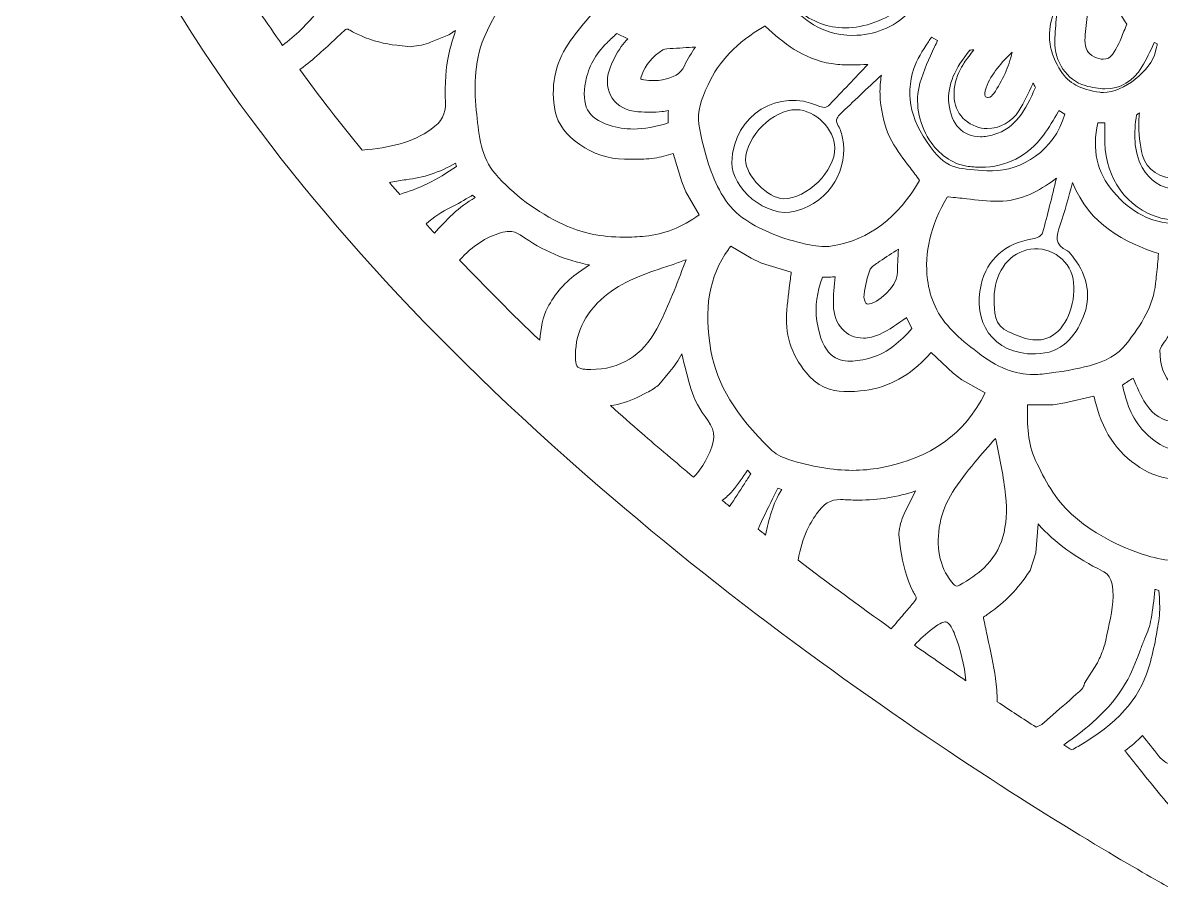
# Model space of a CAD drawing. Extents: x 12 to 8996, y -931 to -69.
# Drawn here: x 3443.6 to 3926.4, y -931.4 to -563.5 of the extents above; entities that cross this region are included whole.
import ezdxf

# ---------------------------------------------------------------- set-up
doc = ezdxf.new("R2010")
doc.units = 0
doc.header["$MEASUREMENT"] = 0
doc.layers.add('Layer 1', color=7, linetype='Continuous')

msp = doc.modelspace()

# ---------------------------------------------------------------- linework, layer by layer
at = {"layer": 'Layer 1', "lineweight": 0}
for points, knots in [([(4347.1, -136.52), (4305.12, -92.73), (4246.98, -68.61), (4183.41, -68.61), (4127.01, -68.61), (4070.99, -87.62), (4025.65, -122.14), (3978.88, -157.75), (3946.64, -207.02), (3932, -265.08), (3917.36, -207.03), (3885.12, -157.77), (3838.34, -122.15), (3793.01, -87.64), (3736.98, -68.62), (3680.59, -68.61), (3680.59, -68.61), (3680.54, -68.61), (3680.54, -68.61), (3616.99, -68.61), (3558.87, -92.72), (3516.89, -136.51), (3468.95, -186.52), (3443.61, -260.36), (3443.61, -350.03), (3443.61, -422.61), (3469.29, -498.34), (3519.94, -575.11), (3560.37, -636.41), (3616.73, -698.52), (3687.45, -759.71), (3807.78, -863.84), (3929.71, -930.15), (3930.92, -930.81), (3930.92, -930.81), (3932, -931.39), (3932, -931.39), (3932, -931.39), (3933.07, -930.81), (3933.07, -930.81), (3934.29, -930.15), (4056.22, -863.84), (4176.55, -759.71), (4247.27, -698.52), (4303.63, -636.41), (4344.06, -575.11), (4394.71, -498.34), (4420.39, -422.61), (4420.39, -350.03), (4420.39, -260.37), (4395.05, -186.54), (4347.1, -136.52)], [0, 0, 0, 0, 1, 1, 1, 2, 2, 2, 3, 3, 3, 4, 4, 4, 5, 5, 5, 6, 6, 6, 7, 7, 7, 8, 8, 8, 9, 9, 9, 10, 10, 10, 11, 11, 11, 12, 12, 12, 13, 13, 13, 14, 14, 14, 15, 15, 15, 16, 16, 16, 17, 17, 17, 17]), ([(3795.63, -568.9), (3788.66, -568.9), (3782.06, -566.83), (3777.04, -563.07), (3776.07, -562.34), (3775.09, -561.64), (3774.11, -560.94), (3769.45, -557.63), (3765.42, -554.77), (3764.13, -549.74), (3759.69, -532.51), (3763.02, -519.41), (3774.3, -509.68), (3777, -507.35), (3780.63, -505.72), (3784.48, -503.99), (3785.1, -503.71), (3785.73, -503.42), (3786.37, -503.13), (3786.37, -503.13), (3787.84, -505.62), (3787.84, -505.62), (3787.01, -506.2), (3786.18, -506.78), (3785.35, -507.35), (3780.89, -510.44), (3776.28, -513.63), (3772.24, -517.53), (3766.59, -522.99), (3763.42, -531.27), (3763.77, -539.69), (3764.09, -547.32), (3767.23, -554.11), (3772.39, -558.32), (3778.37, -563.19), (3785.12, -565.67), (3792.43, -565.67), (3796.51, -565.67), (3800.72, -564.88), (3804.97, -563.32), (3809.12, -561.8), (3812.91, -559.65), (3816.58, -557.57), (3816.9, -557.39), (3817.21, -557.21), (3817.53, -557.04), (3817.53, -557.04), (3818.98, -559.5), (3818.98, -559.5), (3812.91, -565.51), (3804.57, -568.9), (3795.63, -568.9)], [0, 0, 0, 0, 1, 1, 1, 2, 2, 2, 3, 3, 3, 4, 4, 4, 5, 5, 5, 6, 6, 6, 7, 7, 7, 8, 8, 8, 9, 9, 9, 10, 10, 10, 11, 11, 11, 12, 12, 12, 13, 13, 13, 14, 14, 14, 15, 15, 15, 16, 16, 16, 17, 17, 17, 17]), ([(3639.3, -569.75), (3646.61, -552.71), (3655.61, -542.49), (3668.16, -537.13), (3668.16, -537.13), (3673.37, -546.29), (3673.37, -546.29), (3673.37, -546.29), (3676.35, -550.34), (3676.35, -550.34), (3676.35, -550.34), (3685.08, -559.69), (3685.08, -559.69), (3684.62, -560.23), (3684.16, -560.77), (3683.7, -561.32), (3680.67, -564.86), (3677.55, -568.53), (3674.88, -572.56), (3669.23, -581.09), (3667.34, -591), (3669.39, -601.23), (3671.53, -611.83), (3685.25, -621.24), (3698.77, -621.37), (3698.77, -621.37), (3700.16, -621.38), (3700.16, -621.38), (3701.18, -621.4), (3702.19, -621.41), (3703.21, -621.41), (3705.46, -621.41), (3708.42, -621.35), (3711.39, -620.93), (3714.17, -620.53), (3716.83, -619.78), (3719.4, -619.02), (3719.4, -619.02), (3723.03, -630.92), (3723.03, -630.92), (3723.03, -630.92), (3724.76, -635.28), (3724.76, -635.28), (3724.76, -635.28), (3730.48, -644.97), (3730.48, -644.97), (3723.1, -650.25), (3715.59, -653.2), (3707.6, -653.99), (3704.48, -654.3), (3701.45, -654.46), (3698.6, -654.46), (3688.96, -654.46), (3680.57, -652.71), (3672.94, -649.13), (3661.56, -643.78), (3651.79, -636.5), (3643.89, -627.48), (3638.03, -620.78), (3637.06, -611.5), (3636.11, -602.45), (3635.06, -592.4), (3634.62, -580.66), (3639.3, -569.75)], [0, 0, 0, 0, 1, 1, 1, 2, 2, 2, 3, 3, 3, 4, 4, 4, 5, 5, 5, 6, 6, 6, 7, 7, 7, 8, 8, 8, 9, 9, 9, 10, 10, 10, 11, 11, 11, 12, 12, 12, 13, 13, 13, 14, 14, 14, 15, 15, 15, 16, 16, 16, 17, 17, 17, 18, 18, 18, 19, 19, 19, 20, 20, 20, 21, 21, 21, 21]), ([(3544.26, -559.2), (3541.17, -554.51), (3538.16, -549.8), (3535.26, -545.1), (3536.45, -545.05), (3537.62, -545.03), (3538.78, -545.03), (3548.44, -545.03), (3557.6, -546.78), (3566.79, -550.39), (3569.13, -551.31), (3570.64, -552.47), (3570.94, -553.57), (3571.22, -554.62), (3570.54, -556.28), (3569.07, -558.13), (3564.3, -564.13), (3559.16, -569.16), (3553.75, -573.13), (3550.22, -568.09), (3547.09, -563.5), (3544.26, -559.2)], [0, 0, 0, 0, 1, 1, 1, 2, 2, 2, 3, 3, 3, 4, 4, 4, 5, 5, 5, 6, 6, 6, 7, 7, 7, 7]), ([(3911.84, -564.07), (3911.41, -565.09), (3910.99, -566.13), (3910.57, -567.16), (3909.11, -570.79), (3907.73, -574.21), (3905.72, -576.95), (3904.72, -578.32), (3903.44, -578.99), (3901.8, -578.99), (3900.62, -578.99), (3899.28, -578.63), (3897.93, -577.95), (3895.16, -576.56), (3893.97, -574.41), (3894.06, -570.98), (3894.15, -567.63), (3894.6, -564.21), (3895.04, -560.91), (3895.12, -560.32), (3895.16, -560.02), (3896.83, -559.08), (3900.35, -557.1), (3903.29, -554.46), (3906.11, -551.84), (3907.18, -556.58), (3909.05, -560.55), (3911.84, -564.07)], [0, 0, 0, 0, 1, 1, 1, 2, 2, 2, 3, 3, 3, 4, 4, 4, 5, 5, 5, 6, 6, 6, 7, 7, 7, 8, 8, 8, 9, 9, 9, 9]), ([(3883.95, -584.15), (3878.79, -576.16), (3877.68, -568.87), (3880.45, -560.3), (3880.45, -560.3), (3881.98, -560.53), (3881.98, -560.53), (3881.97, -560.62), (3881.96, -560.72), (3881.95, -560.81), (3881.67, -564.21), (3881.37, -567.72), (3881.28, -571.25), (3881.07, -580.12), (3886.36, -587.91), (3894.14, -590.18), (3897.2, -591.08), (3899.92, -591.52), (3902.46, -591.52), (3909.16, -591.52), (3914.46, -588.4), (3918.2, -582.27), (3920.16, -579.06), (3921.71, -575.65), (3923.2, -572.35), (3923.27, -572.2), (3923.33, -572.06), (3923.4, -571.91), (3923.87, -572.12), (3924.34, -572.33), (3924.73, -572.52), (3924.61, -573.1), (3924.43, -573.83), (3924.26, -574.5), (3924.26, -574.5), (3923.96, -575.75), (3923.96, -575.75), (3922.02, -583.88), (3910.28, -593.14), (3901.93, -593.14), (3901.41, -593.14), (3900.9, -593.11), (3900.42, -593.03), (3891.96, -591.75), (3887.19, -589.18), (3883.95, -584.15)], [0, 0, 0, 0, 1, 1, 1, 2, 2, 2, 3, 3, 3, 4, 4, 4, 5, 5, 5, 6, 6, 6, 7, 7, 7, 8, 8, 8, 9, 9, 9, 10, 10, 10, 11, 11, 11, 12, 12, 12, 13, 13, 13, 14, 14, 14, 15, 15, 15, 15]), ([(3561.05, -583.39), (3561.2, -583.27), (3561.36, -583.16), (3561.51, -583.05), (3566.92, -579.12), (3571.78, -574.5), (3576.47, -570.04), (3576.47, -570.04), (3578.86, -567.78), (3578.86, -567.78), (3580.39, -566.35), (3580.95, -566.19), (3581.11, -566.19), (3581.31, -566.19), (3581.75, -566.33), (3582.38, -566.7), (3583.76, -567.53), (3585.3, -568.3), (3587.21, -569.13), (3591.97, -571.21), (3597.02, -572.54), (3602.22, -573.08), (3602.22, -573.08), (3608.04, -573.69), (3608.04, -573.69), (3608.04, -573.69), (3608.43, -573.61), (3608.43, -573.61), (3611.33, -573.4), (3614.06, -572.78), (3616.55, -571.78), (3616.55, -571.78), (3624.27, -568.66), (3624.27, -568.66), (3624.27, -568.66), (3624.72, -568.34), (3624.72, -568.34), (3625.57, -567.72), (3626.38, -567.2), (3627.18, -566.75), (3626.07, -570.03), (3625.05, -573.39), (3624.28, -576.85), (3622.99, -582.58), (3622.54, -589.12), (3622.88, -597.45), (3623.07, -602.16), (3621.32, -605.4), (3616.85, -608.63), (3608.78, -614.44), (3599.57, -616.44), (3587.54, -617.54), (3578.11, -606.08), (3569.22, -594.62), (3561.05, -583.39)], [0, 0, 0, 0, 1, 1, 1, 2, 2, 2, 3, 3, 3, 4, 4, 4, 5, 5, 5, 6, 6, 6, 7, 7, 7, 8, 8, 8, 9, 9, 9, 10, 10, 10, 11, 11, 11, 12, 12, 12, 13, 13, 13, 14, 14, 14, 15, 15, 15, 16, 16, 16, 17, 17, 17, 18, 18, 18, 18]), ([(3717.26, -606), (3711.95, -607.75), (3707.15, -608.6), (3702.66, -608.6), (3699.03, -608.6), (3695.62, -608.06), (3692.23, -606.95), (3683.12, -603.97), (3680.34, -598.76), (3682.32, -588.37), (3683.49, -582.28), (3686.53, -576.78), (3691.36, -572.04), (3692.73, -570.7), (3694.12, -569.39), (3695.53, -568.07), (3695.53, -568.07), (3700.15, -570.34), (3700.15, -570.34), (3699.2, -571.37), (3698.28, -572.46), (3697.43, -573.66), (3695.2, -576.82), (3693.45, -580.23), (3692.37, -583.51), (3690.92, -587.94), (3691.34, -592.21), (3693.56, -595.52), (3695.82, -598.89), (3699.7, -600.93), (3704.48, -601.28), (3706.5, -601.42), (3708.18, -601.49), (3709.74, -601.49), (3711.48, -601.49), (3713.06, -601.41), (3714.56, -601.23), (3715.53, -601.12), (3716.47, -600.95), (3717.4, -600.75), (3717.38, -600.95), (3717.36, -601.14), (3717.35, -601.34), (3717.23, -602.92), (3717.23, -604.48), (3717.26, -606)], [0, 0, 0, 0, 1, 1, 1, 2, 2, 2, 3, 3, 3, 4, 4, 4, 5, 5, 5, 6, 6, 6, 7, 7, 7, 8, 8, 8, 9, 9, 9, 10, 10, 10, 11, 11, 11, 12, 12, 12, 13, 13, 13, 14, 14, 14, 15, 15, 15, 15]), ([(3786.99, -658.18), (3786.02, -658.35), (3784.95, -658.44), (3783.8, -658.44), (3780.34, -658.44), (3776.65, -657.64), (3774.17, -657.05), (3763.9, -654.59), (3755.63, -651.04), (3748.88, -646.2), (3741.08, -640.61), (3737.34, -631.97), (3734.46, -623.47), (3732.72, -618.32), (3731.34, -612.61), (3730.36, -606.48), (3729.53, -601.29), (3731.21, -596.26), (3734.19, -589.83), (3738.86, -579.78), (3746.41, -571.91), (3757.97, -565.06), (3758.07, -565), (3758.17, -564.97), (3758.28, -564.97), (3758.38, -564.97), (3758.52, -564.99), (3758.64, -565.11), (3765.75, -571.86), (3774.62, -579.02), (3786.53, -580.87), (3788.82, -581.23), (3791.28, -581.39), (3794.27, -581.39), (3796.23, -581.39), (3798.23, -581.33), (3800.3, -581.25), (3800.3, -581.25), (3801.85, -581.2), (3801.85, -581.2), (3801.9, -581.2), (3801.95, -581.19), (3802, -581.18), (3796.47, -587.02), (3791.18, -592.6), (3785.9, -598.16), (3784.31, -599.84), (3782.77, -599.61), (3780.69, -598.68), (3764.95, -591.64), (3744.8, -601.74), (3744.32, -622.87), (3744.09, -633.42), (3758.69, -646.65), (3771.21, -643.46), (3786.53, -639.56), (3793.88, -624.56), (3791.22, -612.47), (3790.83, -610.68), (3790.41, -608.77), (3789.45, -607.26), (3788.19, -605.28), (3788.62, -603.82), (3790.06, -602.45), (3795.85, -596.92), (3801.71, -591.38), (3807.7, -585.71), (3807.27, -588.4), (3807.06, -591.08), (3807.13, -593.74), (3807.17, -595.48), (3807.3, -597.04), (3807.5, -598.51), (3808.37, -604.79), (3809.88, -609.78), (3812.13, -613.77), (3814.4, -617.79), (3817.17, -621.43), (3819.86, -624.95), (3821.27, -626.8), (3822.6, -628.55), (3823.87, -630.36), (3814.74, -646.31), (3802.67, -655.41), (3786.99, -658.18)], [0, 0, 0, 0, 1, 1, 1, 2, 2, 2, 3, 3, 3, 4, 4, 4, 5, 5, 5, 6, 6, 6, 7, 7, 7, 8, 8, 8, 9, 9, 9, 10, 10, 10, 11, 11, 11, 12, 12, 12, 13, 13, 13, 14, 14, 14, 15, 15, 15, 16, 16, 16, 17, 17, 17, 18, 18, 18, 19, 19, 19, 20, 20, 20, 21, 21, 21, 22, 22, 22, 23, 23, 23, 24, 24, 24, 25, 25, 25, 26, 26, 26, 27, 27, 27, 28, 28, 28, 28]), ([(3821.48, -582.93), (3822.73, -579.13), (3825.13, -575.47), (3827.68, -571.6), (3828.11, -570.95), (3828.55, -570.29), (3828.98, -569.61), (3828.98, -569.61), (3831.52, -571.1), (3831.52, -571.1), (3831.11, -571.99), (3830.69, -572.89), (3830.27, -573.78), (3827.99, -578.7), (3825.63, -583.78), (3824.06, -589.2), (3821.85, -596.85), (3823.34, -605.79), (3828.03, -613.13), (3832, -619.32), (3837.73, -623.4), (3843.74, -624.32), (3845.84, -624.63), (3847.91, -624.79), (3849.9, -624.79), (3860.63, -624.79), (3869.83, -620.07), (3876.49, -611.14), (3878.86, -607.98), (3880.79, -604.57), (3882.66, -601.27), (3882.75, -601.1), (3882.85, -600.94), (3882.94, -600.78), (3882.94, -600.78), (3885.47, -602.25), (3885.47, -602.25), (3881.19, -617.91), (3866.89, -626.32), (3854.81, -626.32), (3854.81, -626.32), (3854.23, -626.31), (3854.23, -626.31), (3849.19, -626.2), (3844.76, -625.81), (3840.66, -625.13), (3836.84, -624.5), (3833.49, -622.29), (3830.13, -618.2), (3820.4, -606.37), (3817.57, -594.83), (3821.48, -582.93)], [0, 0, 0, 0, 1, 1, 1, 2, 2, 2, 3, 3, 3, 4, 4, 4, 5, 5, 5, 6, 6, 6, 7, 7, 7, 8, 8, 8, 9, 9, 9, 10, 10, 10, 11, 11, 11, 12, 12, 12, 13, 13, 13, 14, 14, 14, 15, 15, 15, 16, 16, 16, 17, 17, 17, 17]), ([(3714.91, -587.72), (3713.79, -587.96), (3712.53, -588.08), (3711.16, -588.08), (3709.86, -588.08), (3708.47, -587.97), (3707.03, -587.75), (3706.17, -587.62), (3705.81, -587.4), (3705.75, -587.4), (3705.75, -587.4), (3705.75, -587.4), (3705.75, -587.4), (3705.73, -587.29), (3705.68, -586.78), (3706.08, -585.7), (3707.66, -581.43), (3710.6, -577.94), (3715.04, -575.04), (3715.29, -574.88), (3716.03, -574.65), (3718.1, -574.51), (3721.76, -574.26), (3725.41, -574.05), (3728.83, -573.87), (3727.19, -576.29), (3725.56, -578.91), (3724.19, -581.76), (3722.42, -585.44), (3719.56, -586.69), (3714.91, -587.72)], [0, 0, 0, 0, 1, 1, 1, 2, 2, 2, 3, 3, 3, 4, 4, 4, 5, 5, 5, 6, 6, 6, 7, 7, 7, 8, 8, 8, 9, 9, 9, 10, 10, 10, 10]), ([(3845.2, -575.13), (3845.75, -575.09), (3846.3, -575.06), (3846.85, -575.03), (3845.45, -576.86), (3844.11, -578.69), (3842.83, -580.59), (3841.4, -582.73), (3839.55, -586.12), (3838.86, -590.11), (3837.41, -598.47), (3840.64, -604.68), (3847.95, -607.58), (3849.38, -608.14), (3850.94, -608.43), (3852.59, -608.43), (3857.89, -608.43), (3863.16, -605.48), (3866.02, -600.92), (3868.34, -597.22), (3870.15, -593.28), (3871.9, -589.48), (3871.96, -589.35), (3872.01, -589.22), (3872.07, -589.1), (3872.4, -589.71), (3872.72, -590.31), (3873.04, -590.92), (3868.83, -600.66), (3864.62, -608.25), (3855.47, -610.98), (3853.46, -611.58), (3851.53, -611.88), (3849.73, -611.88), (3842.25, -611.88), (3837.24, -606.6), (3836.34, -597.74), (3835.5, -589.58), (3839.24, -582.75), (3845.2, -575.13)], [0, 0, 0, 0, 1, 1, 1, 2, 2, 2, 3, 3, 3, 4, 4, 4, 5, 5, 5, 6, 6, 6, 7, 7, 7, 8, 8, 8, 9, 9, 9, 10, 10, 10, 11, 11, 11, 12, 12, 12, 13, 13, 13, 13]), ([(3863.17, -576.04), (3861.74, -582.24), (3859.15, -588.02), (3855.35, -593.53), (3854.82, -594.31), (3853.98, -595.24), (3853.04, -595.24), (3852.83, -595.24), (3852.59, -595.2), (3852.33, -595.12), (3851.85, -594.98), (3851.75, -594.79), (3851.69, -594.67), (3851.44, -594.15), (3851.38, -592.9), (3852.08, -591.12), (3854.44, -585.09), (3858.8, -580.21), (3863.17, -576.04)], [0, 0, 0, 0, 1, 1, 1, 2, 2, 2, 3, 3, 3, 4, 4, 4, 5, 5, 5, 6, 6, 6, 6]), ([(3787.98, -616.59), (3788.15, -626.37), (3776.13, -638.24), (3766.18, -638.13), (3759.68, -638.05), (3750.06, -628.22), (3750.12, -621.74), (3750.23, -611.77), (3761.9, -600.19), (3771.65, -600.39), (3779.72, -600.55), (3787.84, -608.61), (3787.98, -616.59)], [0, 0, 0, 0, 1, 1, 1, 2, 2, 2, 3, 3, 3, 4, 4, 4, 4]), ([(3946.83, -601.75), (3947.26, -602.03), (3947.69, -602.32), (3948.12, -602.6), (3949.18, -610.06), (3949.49, -617.85), (3945.69, -624.84), (3942.66, -630.43), (3937.41, -633.9), (3932.01, -633.91), (3926.59, -633.9), (3921.34, -630.43), (3918.3, -624.84), (3914.51, -617.85), (3914.82, -610.06), (3915.88, -602.6), (3916.31, -602.32), (3916.74, -602.03), (3917.17, -601.75), (3917.04, -602.89), (3916.94, -604.03), (3916.91, -605.2), (3916.78, -610.4), (3917.3, -615.3), (3918.44, -619.76), (3920.02, -625.91), (3926.52, -629.58), (3932.11, -629.58), (3937.48, -629.58), (3943.98, -625.91), (3945.56, -619.76), (3946.7, -615.3), (3947.22, -610.4), (3947.09, -605.2), (3947.06, -604.03), (3946.96, -602.89), (3946.83, -601.75)], [0, 0, 0, 0, 1, 1, 1, 2, 2, 2, 3, 3, 3, 4, 4, 4, 5, 5, 5, 6, 6, 6, 7, 7, 7, 8, 8, 8, 9, 9, 9, 10, 10, 10, 11, 11, 11, 12, 12, 12, 12]), ([(3932.01, -648.55), (3922.33, -648.53), (3913.6, -644.03), (3906.08, -635.18), (3899.15, -627.04), (3896.93, -617.2), (3899.47, -605.96), (3900.37, -606.01), (3901.27, -606.03), (3902.18, -606.03), (3902.27, -606.03), (3902.36, -606.03), (3902.45, -606.03), (3902.44, -608.96), (3902.42, -611.71), (3902.49, -614.46), (3902.86, -629.58), (3911.88, -642.02), (3925.48, -646.16), (3927.59, -646.8), (3929.78, -647.12), (3932, -647.12), (3934.22, -647.12), (3936.41, -646.8), (3938.53, -646.15), (3952.12, -642.02), (3961.14, -629.58), (3961.51, -614.46), (3961.58, -611.71), (3961.56, -608.96), (3961.54, -606.03), (3961.64, -606.03), (3961.73, -606.03), (3961.82, -606.03), (3962.73, -606.03), (3963.63, -606.01), (3964.53, -605.96), (3967.07, -617.2), (3964.85, -627.03), (3957.92, -635.18), (3950.4, -644.03), (3941.67, -648.53), (3932.01, -648.55)], [0, 0, 0, 0, 1, 1, 1, 2, 2, 2, 3, 3, 3, 4, 4, 4, 5, 5, 5, 6, 6, 6, 7, 7, 7, 8, 8, 8, 9, 9, 9, 10, 10, 10, 11, 11, 11, 12, 12, 12, 13, 13, 13, 14, 14, 14, 14]), ([(3599.09, -631.29), (3599.3, -631.25), (3599.51, -631.21), (3599.71, -631.17), (3601.94, -630.73), (3604.05, -630.32), (3606.13, -630.09), (3613.45, -629.27), (3620.25, -627.01), (3627.15, -623.05), (3627.15, -623.05), (3627.57, -624.44), (3627.57, -624.44), (3619.26, -630.17), (3611.32, -634.07), (3603.44, -636.3), (3601.96, -634.61), (3600.51, -632.94), (3599.09, -631.29)], [0, 0, 0, 0, 1, 1, 1, 2, 2, 2, 3, 3, 3, 4, 4, 4, 5, 5, 5, 6, 6, 6, 6]), ([(3848.43, -703.26), (3840.74, -697.28), (3834.08, -691.68), (3830.49, -683.74), (3828.88, -680.17), (3827.77, -676.28), (3827.28, -672.49), (3825.81, -661.01), (3828.54, -649.53), (3835.61, -637.42), (3835.75, -637.41), (3835.91, -637.4), (3836.07, -637.4), (3836.07, -637.4), (3836.22, -637.4), (3836.22, -637.4), (3838.75, -637.59), (3841.37, -637.89), (3843.9, -638.19), (3848.31, -638.7), (3852.86, -639.22), (3857.49, -639.22), (3867.15, -639.22), (3875.04, -634.44), (3880.8, -630.29), (3880.8, -630.29), (3881.03, -630.12), (3881.03, -630.12), (3881.35, -629.89), (3881.64, -629.63), (3881.95, -629.39), (3880.01, -637.41), (3878.17, -645.06), (3876.09, -652.63), (3875.77, -653.81), (3873.41, -654.95), (3871.86, -655.2), (3860.36, -657.03), (3852.52, -663.72), (3849.96, -674.62), (3846.42, -689.72), (3854.39, -704.33), (3873.1, -703.96), (3884.27, -703.74), (3889.86, -696.69), (3893.3, -688.39), (3896.77, -680.04), (3895.31, -671.01), (3889.38, -663.4), (3888.51, -662.29), (3887.77, -660.77), (3886.61, -660.25), (3880.99, -657.74), (3881.84, -654), (3883.49, -649.23), (3885.49, -643.48), (3887.08, -637.58), (3888.82, -631.24), (3895.88, -649.4), (3911.18, -656.75), (3925.23, -661.42), (3925.03, -664.36), (3924.7, -667.36), (3924.39, -670.28), (3924.26, -671.52), (3924.12, -672.76), (3924, -674.01), (3923.04, -683.49), (3918.25, -691.25), (3911.35, -699.99), (3908.05, -704.16), (3903.05, -707.09), (3896.04, -708.96), (3890.42, -710.46), (3884.2, -711.56), (3875.87, -712.51), (3874.67, -712.65), (3873.47, -712.72), (3872.29, -712.72), (3864.31, -712.72), (3856.73, -709.71), (3848.43, -703.26)], [0, 0, 0, 0, 1, 1, 1, 2, 2, 2, 3, 3, 3, 4, 4, 4, 5, 5, 5, 6, 6, 6, 7, 7, 7, 8, 8, 8, 9, 9, 9, 10, 10, 10, 11, 11, 11, 12, 12, 12, 13, 13, 13, 14, 14, 14, 15, 15, 15, 16, 16, 16, 17, 17, 17, 18, 18, 18, 19, 19, 19, 20, 20, 20, 21, 21, 21, 22, 22, 22, 23, 23, 23, 24, 24, 24, 25, 25, 25, 26, 26, 26, 27, 27, 27, 27]), ([(3618.15, -652.69), (3616.97, -651.41), (3615.8, -650.13), (3614.64, -648.85), (3617.84, -646.03), (3621.27, -643.73), (3625.03, -641.88), (3628.11, -640.37), (3630.96, -638.66), (3633.72, -637), (3633.91, -636.89), (3634.11, -636.77), (3634.31, -636.65), (3634.31, -636.65), (3635.39, -637.64), (3635.39, -637.64), (3632.18, -639.72), (3628.87, -641.89), (3625.99, -644.64), (3623.06, -647.45), (3620.46, -650.1), (3618.15, -652.69)], [0, 0, 0, 0, 1, 1, 1, 2, 2, 2, 3, 3, 3, 4, 4, 4, 5, 5, 5, 6, 6, 6, 7, 7, 7, 7]), ([(3666.16, -684.47), (3664.07, -688.04), (3663.34, -693.28), (3662.82, -698.2), (3651.07, -686.95), (3639.69, -675.54), (3628.87, -664.16), (3634.54, -658.02), (3639.88, -654.5), (3646.22, -652.61), (3647.57, -652.21), (3648.75, -652.01), (3649.83, -652.01), (3651.49, -652.01), (3652.97, -652.49), (3654.47, -653.52), (3664.28, -660.21), (3673.93, -664.38), (3683.9, -666.2), (3683.9, -666.2), (3679.3, -669.4), (3679.3, -669.4), (3673.76, -673.25), (3669.22, -678.46), (3666.16, -684.47)], [0, 0, 0, 0, 1, 1, 1, 2, 2, 2, 3, 3, 3, 4, 4, 4, 5, 5, 5, 6, 6, 6, 7, 7, 7, 8, 8, 8, 8]), ([(3760.68, -744.36), (3745.83, -729.86), (3738.05, -716.99), (3735.45, -702.63), (3732.25, -684.9), (3734.6, -671.24), (3742.85, -659.64), (3743.18, -659.19), (3743.49, -658.72), (3743.81, -658.25), (3743.81, -658.25), (3752.44, -663.36), (3752.44, -663.36), (3752.44, -663.36), (3756.87, -665.43), (3756.87, -665.43), (3756.87, -665.43), (3769.49, -669.25), (3769.49, -669.25), (3769.36, -670.23), (3769.24, -671.2), (3769.11, -672.16), (3768.48, -677.09), (3767.83, -682.19), (3767.5, -687.26), (3766.86, -696.89), (3770.14, -705.72), (3777.23, -713.51), (3782.46, -719.27), (3789.05, -719.93), (3793.56, -719.93), (3795.45, -719.93), (3797.29, -719.79), (3798.69, -719.67), (3809.16, -718.77), (3818.43, -714.2), (3826.22, -706.08), (3827.08, -705.19), (3827.93, -704.29), (3828.79, -703.38), (3828.79, -703.38), (3838.17, -712.06), (3838.17, -712.06), (3838.17, -712.06), (3841.88, -715), (3841.88, -715), (3841.88, -715), (3851.67, -720.51), (3851.67, -720.51), (3843.23, -737.86), (3828.69, -748.25), (3807.35, -752.25), (3803.51, -752.96), (3799.51, -753.33), (3795.46, -753.33), (3787.11, -753.33), (3778.25, -751.83), (3768.39, -748.74), (3765.38, -747.81), (3762.57, -746.21), (3760.68, -744.36)], [0, 0, 0, 0, 1, 1, 1, 2, 2, 2, 3, 3, 3, 4, 4, 4, 5, 5, 5, 6, 6, 6, 7, 7, 7, 8, 8, 8, 9, 9, 9, 10, 10, 10, 11, 11, 11, 12, 12, 12, 13, 13, 13, 14, 14, 14, 15, 15, 15, 16, 16, 16, 17, 17, 17, 18, 18, 18, 19, 19, 19, 20, 20, 20, 20]), ([(3800.39, -678.71), (3800.92, -675.07), (3801.61, -671.26), (3803.02, -668.03), (3803.39, -667.18), (3805.45, -665.79), (3806.68, -664.95), (3806.68, -664.95), (3807.1, -664.67), (3807.1, -664.67), (3809.71, -662.89), (3812.37, -661.16), (3814.91, -659.54), (3814.72, -663.03), (3814.55, -666.77), (3814.44, -670.54), (3814.32, -674.92), (3806.19, -682.88), (3801.77, -682.88), (3801.65, -682.88), (3801.43, -682.75), (3801.19, -682.47), (3800.64, -681.81), (3800.14, -680.48), (3800.39, -678.71)], [0, 0, 0, 0, 1, 1, 1, 2, 2, 2, 3, 3, 3, 4, 4, 4, 5, 5, 5, 6, 6, 6, 7, 7, 7, 8, 8, 8, 8]), ([(3889, -672.16), (3890.71, -681.03), (3886.64, -692.36), (3880.3, -696.16), (3873.77, -700.07), (3867.6, -697.12), (3861.69, -694.61), (3855.45, -691.97), (3855.52, -686.05), (3855.54, -680.4), (3855.55, -670.11), (3860.95, -662.09), (3869.39, -659.84), (3878.01, -657.55), (3887.3, -663.39), (3889, -672.16)], [0, 0, 0, 0, 1, 1, 1, 2, 2, 2, 3, 3, 3, 4, 4, 4, 5, 5, 5, 5]), ([(3684.53, -710.56), (3683.72, -710.56), (3682.9, -710.54), (3682.07, -710.49), (3679.07, -710.31), (3678.2, -709.44), (3678.05, -706.46), (3677.49, -695.9), (3681.51, -687.11), (3690.33, -679.59), (3697.8, -673.22), (3706.97, -670.15), (3716.68, -666.89), (3716.68, -666.89), (3719.4, -665.98), (3719.4, -665.98), (3721.25, -665.35), (3723.07, -664.7), (3724.92, -664.02), (3724.55, -664.98), (3724.19, -665.94), (3723.83, -666.89), (3720.26, -676.21), (3716.9, -685.02), (3712.45, -693.35), (3706.44, -704.61), (3696.79, -710.56), (3684.53, -710.56)], [0, 0, 0, 0, 1, 1, 1, 2, 2, 2, 3, 3, 3, 4, 4, 4, 5, 5, 5, 6, 6, 6, 7, 7, 7, 8, 8, 8, 9, 9, 9, 9]), ([(3800.14, -697.27), (3802.37, -697.27), (3804.66, -696.73), (3806.95, -695.66), (3811.04, -693.75), (3814.68, -691.17), (3818.2, -688.66), (3818.27, -688.61), (3818.34, -688.57), (3818.41, -688.51), (3818.41, -688.51), (3820.68, -693.21), (3820.68, -693.21), (3815.93, -698.5), (3810.59, -703.46), (3803.57, -705.51), (3800.17, -706.51), (3797.15, -707.01), (3794.58, -707.01), (3788.87, -707.01), (3782.72, -705), (3780.41, -690.14), (3779.37, -683.48), (3780.42, -677.99), (3782.75, -671.41), (3783.14, -671.42), (3783.53, -671.42), (3783.93, -671.42), (3784.96, -671.42), (3785.99, -671.4), (3787.03, -671.33), (3787.4, -671.3), (3787.77, -671.27), (3788.14, -671.23), (3787.72, -675.12), (3787.31, -679.13), (3787.36, -683.17), (3787.48, -691.47), (3792.73, -697.27), (3800.14, -697.27)], [0, 0, 0, 0, 1, 1, 1, 2, 2, 2, 3, 3, 3, 4, 4, 4, 5, 5, 5, 6, 6, 6, 7, 7, 7, 8, 8, 8, 9, 9, 9, 10, 10, 10, 11, 11, 11, 12, 12, 12, 13, 13, 13, 13]), ([(3932.84, -717.22), (3932.48, -717.57), (3932.19, -717.76), (3932, -717.86), (3931.81, -717.76), (3931.52, -717.57), (3931.16, -717.22), (3927.51, -713.65), (3925.76, -708.74), (3925.83, -702.23), (3925.86, -701.63), (3927.01, -699.94), (3927.7, -698.93), (3928.49, -697.79), (3929.29, -696.6), (3929.96, -695.27), (3930.66, -693.86), (3931.34, -692.45), (3932, -691.07), (3932.66, -692.45), (3933.34, -693.86), (3934.04, -695.27), (3934.7, -696.6), (3935.51, -697.79), (3936.3, -698.93), (3936.99, -699.94), (3938.14, -701.63), (3938.17, -702.23), (3938.23, -708.74), (3936.49, -713.65), (3932.84, -717.22)], [0, 0, 0, 0, 1, 1, 1, 2, 2, 2, 3, 3, 3, 4, 4, 4, 5, 5, 5, 6, 6, 6, 7, 7, 7, 8, 8, 8, 9, 9, 9, 10, 10, 10, 10]), ([(3733.73, -748.23), (3732.34, -750.99), (3730.52, -753.58), (3728.11, -756.21), (3720.52, -749.92), (3713.12, -743.66), (3706.08, -737.56), (3701.78, -733.83), (3697.4, -729.98), (3692.84, -725.9), (3696.78, -725.33), (3700.58, -724.15), (3704.17, -722.38), (3704.17, -722.38), (3708.3, -720.35), (3708.3, -720.35), (3710.11, -719.45), (3711.74, -718.4), (3713, -717.32), (3713, -717.32), (3713.39, -717.02), (3713.39, -717.02), (3713.39, -717.02), (3718.05, -711.41), (3718.05, -711.41), (3719.95, -709.12), (3721.63, -706.62), (3723.07, -703.97), (3724.25, -708.92), (3725.52, -713.98), (3727.04, -719.04), (3728.29, -723.17), (3730.64, -727.52), (3734.23, -732.34), (3737.54, -736.79), (3737.41, -740.95), (3733.73, -748.23)], [0, 0, 0, 0, 1, 1, 1, 2, 2, 2, 3, 3, 3, 4, 4, 4, 5, 5, 5, 6, 6, 6, 7, 7, 7, 8, 8, 8, 9, 9, 9, 10, 10, 10, 11, 11, 11, 12, 12, 12, 12]), ([(3944.13, -725.14), (3946.36, -721.62), (3947.97, -717.85), (3949.51, -714.19), (3951, -715.15), (3952.51, -716.14), (3953.99, -717.18), (3952.57, -723.91), (3950.29, -731.33), (3944.81, -736.87), (3939.81, -741.93), (3935.93, -744.19), (3932.23, -744.19), (3932.23, -744.19), (3931.84, -744.18), (3931.84, -744.18), (3931.84, -744.18), (3931.77, -744.19), (3931.77, -744.19), (3928.07, -744.19), (3924.19, -741.93), (3919.19, -736.87), (3913.71, -731.33), (3911.43, -723.91), (3910.01, -717.18), (3911.5, -716.14), (3913, -715.15), (3914.49, -714.19), (3916.03, -717.85), (3917.64, -721.63), (3919.87, -725.15), (3922.89, -729.92), (3927.31, -732.65), (3932.01, -732.65), (3936.69, -732.65), (3941.11, -729.92), (3944.13, -725.14)], [0, 0, 0, 0, 1, 1, 1, 2, 2, 2, 3, 3, 3, 4, 4, 4, 5, 5, 5, 6, 6, 6, 7, 7, 7, 8, 8, 8, 9, 9, 9, 10, 10, 10, 11, 11, 11, 12, 12, 12, 12]), ([(3932.06, -791.55), (3928.49, -791.5), (3924.64, -790.82), (3920.31, -789.48), (3907.56, -785.51), (3897.1, -779.76), (3888.34, -771.89), (3881.34, -765.6), (3876.88, -757.22), (3873.11, -749.1), (3869.78, -741.94), (3869.41, -734.39), (3869.73, -725.61), (3869.73, -725.61), (3880.57, -725.61), (3880.57, -725.61), (3880.57, -725.61), (3885.53, -724.71), (3885.53, -724.71), (3885.53, -724.71), (3897.82, -721.91), (3897.82, -721.91), (3898.09, -722.93), (3898.37, -723.95), (3898.64, -724.97), (3902.12, -738.23), (3908.87, -747.47), (3919.29, -753.22), (3923.54, -755.56), (3927.74, -756.85), (3931.77, -757.05), (3931.77, -757.05), (3932, -757.06), (3932, -757.06), (3932, -757.06), (3932.23, -757.05), (3932.23, -757.05), (3936.26, -756.85), (3940.46, -755.56), (3944.71, -753.22), (3955.13, -747.47), (3961.88, -738.23), (3965.36, -724.97), (3965.63, -723.95), (3965.91, -722.93), (3966.18, -721.91), (3966.18, -721.91), (3978.68, -724.75), (3978.68, -724.75), (3978.68, -724.75), (3983.43, -725.61), (3983.43, -725.61), (3983.43, -725.61), (3994.27, -725.61), (3994.27, -725.61), (3994.59, -734.39), (3994.22, -741.94), (3990.89, -749.1), (3987.12, -757.22), (3982.66, -765.6), (3975.66, -771.89), (3966.9, -779.76), (3956.44, -785.51), (3943.68, -789.48), (3939.36, -790.82), (3935.51, -791.5), (3932.06, -791.55)], [0, 0, 0, 0, 1, 1, 1, 2, 2, 2, 3, 3, 3, 4, 4, 4, 5, 5, 5, 6, 6, 6, 7, 7, 7, 8, 8, 8, 9, 9, 9, 10, 10, 10, 11, 11, 11, 12, 12, 12, 13, 13, 13, 14, 14, 14, 15, 15, 15, 16, 16, 16, 17, 17, 17, 18, 18, 18, 19, 19, 19, 20, 20, 20, 21, 21, 21, 22, 22, 22, 22]), ([(3851.26, -794.68), (3848.42, -797.39), (3844.86, -799.64), (3840.84, -802.09), (3840.55, -802.27), (3840.12, -802.48), (3839.77, -802.48), (3839.2, -802.48), (3838.34, -801.82), (3837.53, -800.75), (3832.27, -793.84), (3830.65, -785.65), (3832.58, -775.73), (3834.43, -766.21), (3840.11, -758.72), (3847.35, -749.91), (3850.2, -746.45), (3853.19, -743.06), (3856.13, -739.77), (3856.21, -740.11), (3856.28, -740.45), (3856.35, -740.8), (3857.92, -748.34), (3859.55, -756.13), (3860.38, -763.87), (3861.83, -777.32), (3858.85, -787.4), (3851.26, -794.68)], [0, 0, 0, 0, 1, 1, 1, 2, 2, 2, 3, 3, 3, 4, 4, 4, 5, 5, 5, 6, 6, 6, 7, 7, 7, 8, 8, 8, 9, 9, 9, 9]), ([(3749.62, -759.06), (3747.6, -762.23), (3745.54, -765.48), (3743.32, -768.62), (3742.28, -767.78), (3741.24, -766.94), (3740.2, -766.1), (3740.26, -766.05), (3740.32, -766), (3740.38, -765.96), (3741.75, -764.86), (3743.32, -763.62), (3744.63, -762.01), (3746.9, -759.23), (3748.89, -756.34), (3750.98, -753.3), (3750.98, -753.3), (3752.33, -754.85), (3752.33, -754.85), (3751.43, -756.22), (3750.53, -757.63), (3749.62, -759.06)], [0, 0, 0, 0, 1, 1, 1, 2, 2, 2, 3, 3, 3, 4, 4, 4, 5, 5, 5, 6, 6, 6, 7, 7, 7, 7]), ([(3758.64, -780.77), (3757.57, -779.93), (3756.5, -779.09), (3755.42, -778.24), (3757.31, -773.98), (3759.4, -769.77), (3761.59, -765.37), (3762.31, -763.91), (3763.04, -762.44), (3763.77, -760.96), (3763.77, -760.96), (3765.49, -761.47), (3765.49, -761.47), (3761.6, -767.55), (3760.01, -774.21), (3758.64, -780.77)], [0, 0, 0, 0, 1, 1, 1, 2, 2, 2, 3, 3, 3, 4, 4, 4, 5, 5, 5, 5]), ([(3817.3, -814.18), (3815.5, -816.29), (3813.7, -818.41), (3811.91, -820.54), (3798.46, -810.94), (3785.2, -801.16), (3772.42, -791.41), (3773.22, -786.58), (3774.41, -782.55), (3776.1, -778.89), (3777.15, -776.61), (3778.52, -774.22), (3780.17, -771.8), (3783.05, -767.56), (3786.2, -765.68), (3790.39, -765.68), (3790.75, -765.68), (3791.12, -765.69), (3791.5, -765.72), (3793.68, -765.88), (3795.86, -765.96), (3797.99, -765.96), (3806.49, -765.96), (3814.58, -764.66), (3822.18, -762.09), (3822.18, -762.09), (3817.39, -771.83), (3817.39, -771.83), (3816.12, -774.42), (3815.37, -777.2), (3815.16, -780.11), (3815.16, -780.11), (3815.12, -780.56), (3815.12, -780.56), (3815.12, -780.56), (3815.86, -786.55), (3815.86, -786.55), (3816.68, -793.16), (3818.43, -799.19), (3821.06, -804.5), (3821.4, -805.18), (3821.76, -805.85), (3822.14, -806.52), (3822.74, -807.58), (3822.8, -807.69), (3821.15, -809.66), (3819.87, -811.16), (3818.59, -812.67), (3817.3, -814.18)], [0, 0, 0, 0, 1, 1, 1, 2, 2, 2, 3, 3, 3, 4, 4, 4, 5, 5, 5, 6, 6, 6, 7, 7, 7, 8, 8, 8, 9, 9, 9, 10, 10, 10, 11, 11, 11, 12, 12, 12, 13, 13, 13, 14, 14, 14, 15, 15, 15, 16, 16, 16, 16]), ([(3875.77, -861.08), (3875.77, -861.08), (3873.32, -862.25), (3873.32, -862.25), (3867.86, -858.72), (3862.32, -855.09), (3856.81, -851.44), (3856.83, -848.12), (3856.6, -844.83), (3856.13, -841.62), (3855.26, -835.68), (3853.98, -829.78), (3852.74, -824.07), (3852.22, -821.66), (3851.7, -819.25), (3851.2, -816.84), (3851.01, -815.87), (3851.08, -815.56), (3851.07, -815.56), (3851.07, -815.56), (3851.07, -815.56), (3851.07, -815.56), (3851.1, -815.51), (3851.26, -815.34), (3851.64, -815.1), (3852.23, -814.73), (3852.81, -814.34), (3853.39, -813.95), (3860.01, -809.4), (3865.76, -803.43), (3870.46, -796.22), (3870.46, -796.22), (3870.77, -795.74), (3870.77, -795.74), (3870.77, -795.74), (3873.25, -788.38), (3873.25, -788.38), (3873.25, -788.38), (3874.15, -776.06), (3874.15, -776.06), (3881.38, -784.02), (3890.43, -790.62), (3901.51, -796.04), (3902.7, -796.63), (3906.34, -798.41), (3905.97, -806.79), (3905.7, -812.87), (3904.24, -819.21), (3902.83, -825.34), (3902.83, -825.34), (3902.41, -827.18), (3902.41, -827.18), (3901.94, -829.22), (3900.97, -831.37), (3900.11, -833.26), (3899.76, -834.02), (3899.43, -834.74), (3899.15, -835.41), (3899.15, -835.41), (3893.82, -843.59), (3893.82, -843.59), (3893.82, -843.59), (3893.64, -844.36), (3893.64, -844.36), (3893.49, -845.02), (3893.14, -845.87), (3891.75, -847.08), (3888.05, -850.36), (3884.32, -853.61), (3880.38, -857.05), (3880.38, -857.05), (3875.77, -861.08), (3875.77, -861.08)], [0, 0, 0, 0, 1, 1, 1, 2, 2, 2, 3, 3, 3, 4, 4, 4, 5, 5, 5, 6, 6, 6, 7, 7, 7, 8, 8, 8, 9, 9, 9, 10, 10, 10, 11, 11, 11, 12, 12, 12, 13, 13, 13, 14, 14, 14, 15, 15, 15, 16, 16, 16, 17, 17, 17, 18, 18, 18, 19, 19, 19, 20, 20, 20, 21, 21, 21, 22, 22, 22, 23, 23, 23, 24, 24, 24, 24]), ([(3891.12, -870.4), (3890.24, -870.91), (3889.36, -871.41), (3888.47, -871.92), (3887.34, -871.2), (3886.2, -870.48), (3885.04, -869.75), (3894.37, -863.27), (3904.59, -855.1), (3911.28, -843.64), (3913.77, -839.38), (3915.5, -834.8), (3917.17, -830.37), (3917.77, -828.78), (3918.37, -827.19), (3919, -825.62), (3919, -825.62), (3919.49, -824.43), (3919.49, -824.43), (3920.54, -821.89), (3921.62, -819.27), (3922.12, -816.33), (3922.82, -812.28), (3923.25, -808.32), (3923.7, -804.12), (3923.71, -804.02), (3923.73, -803.91), (3923.74, -803.81), (3924.3, -803.93), (3924.86, -804.07), (3925.41, -804.22), (3925.41, -804.22), (3925.51, -805.83), (3925.51, -805.83), (3925.73, -809.46), (3925.95, -812.88), (3925.48, -816.06), (3924.59, -822.05), (3923.28, -829.87), (3920.98, -837.28), (3916.86, -850.58), (3907.65, -860.79), (3891.12, -870.4)], [0, 0, 0, 0, 1, 1, 1, 2, 2, 2, 3, 3, 3, 4, 4, 4, 5, 5, 5, 6, 6, 6, 7, 7, 7, 8, 8, 8, 9, 9, 9, 10, 10, 10, 11, 11, 11, 12, 12, 12, 13, 13, 13, 14, 14, 14, 14]), ([(3821.73, -827.48), (3824.11, -824.95), (3826.72, -822.57), (3829.5, -820.38), (3832.68, -817.89), (3834.32, -817.62), (3834.88, -817.62), (3836.58, -817.62), (3838.18, -821.26), (3838.78, -822.82), (3841.34, -829.39), (3842.94, -836), (3843.57, -842.56), (3836.29, -837.62), (3828.98, -832.58), (3821.73, -827.48)], [0, 0, 0, 0, 1, 1, 1, 2, 2, 2, 3, 3, 3, 4, 4, 4, 5, 5, 5, 5]), ([(3952.69, -872.77), (3950.39, -875.56), (3948.12, -878.38), (3945.85, -881.2), (3942.77, -885.01), (3939.7, -888.82), (3936.57, -892.59), (3935.15, -894.29), (3933.62, -895.95), (3932, -897.66), (3930.38, -895.94), (3928.85, -894.29), (3927.43, -892.59), (3924.31, -888.84), (3921.25, -885.04), (3918.19, -881.24), (3915.9, -878.41), (3913.62, -875.58), (3911.31, -872.77), (3911.22, -872.65), (3911.07, -872.47), (3910.91, -872.27), (3913.74, -870.38), (3916.14, -868.06), (3918.45, -865.8), (3920.75, -868.66), (3923.02, -871.48), (3925.23, -874.34), (3927.2, -876.89), (3929.47, -878.18), (3932.03, -878.18), (3934.53, -878.18), (3936.8, -876.89), (3938.77, -874.34), (3940.98, -871.48), (3943.25, -868.66), (3945.55, -865.8), (3945.55, -865.8), (3945.55, -865.8), (3945.55, -865.8), (3947.86, -868.06), (3950.26, -870.38), (3953.09, -872.27), (3952.93, -872.47), (3952.78, -872.65), (3952.69, -872.77)], [0, 0, 0, 0, 1, 1, 1, 2, 2, 2, 3, 3, 3, 4, 4, 4, 5, 5, 5, 6, 6, 6, 7, 7, 7, 8, 8, 8, 9, 9, 9, 10, 10, 10, 11, 11, 11, 12, 12, 12, 13, 13, 13, 14, 14, 14, 15, 15, 15, 15])]:
    msp.add_open_spline(points, degree=3, knots=knots, dxfattribs=at)

doc.saveas('drawing.dxf')
